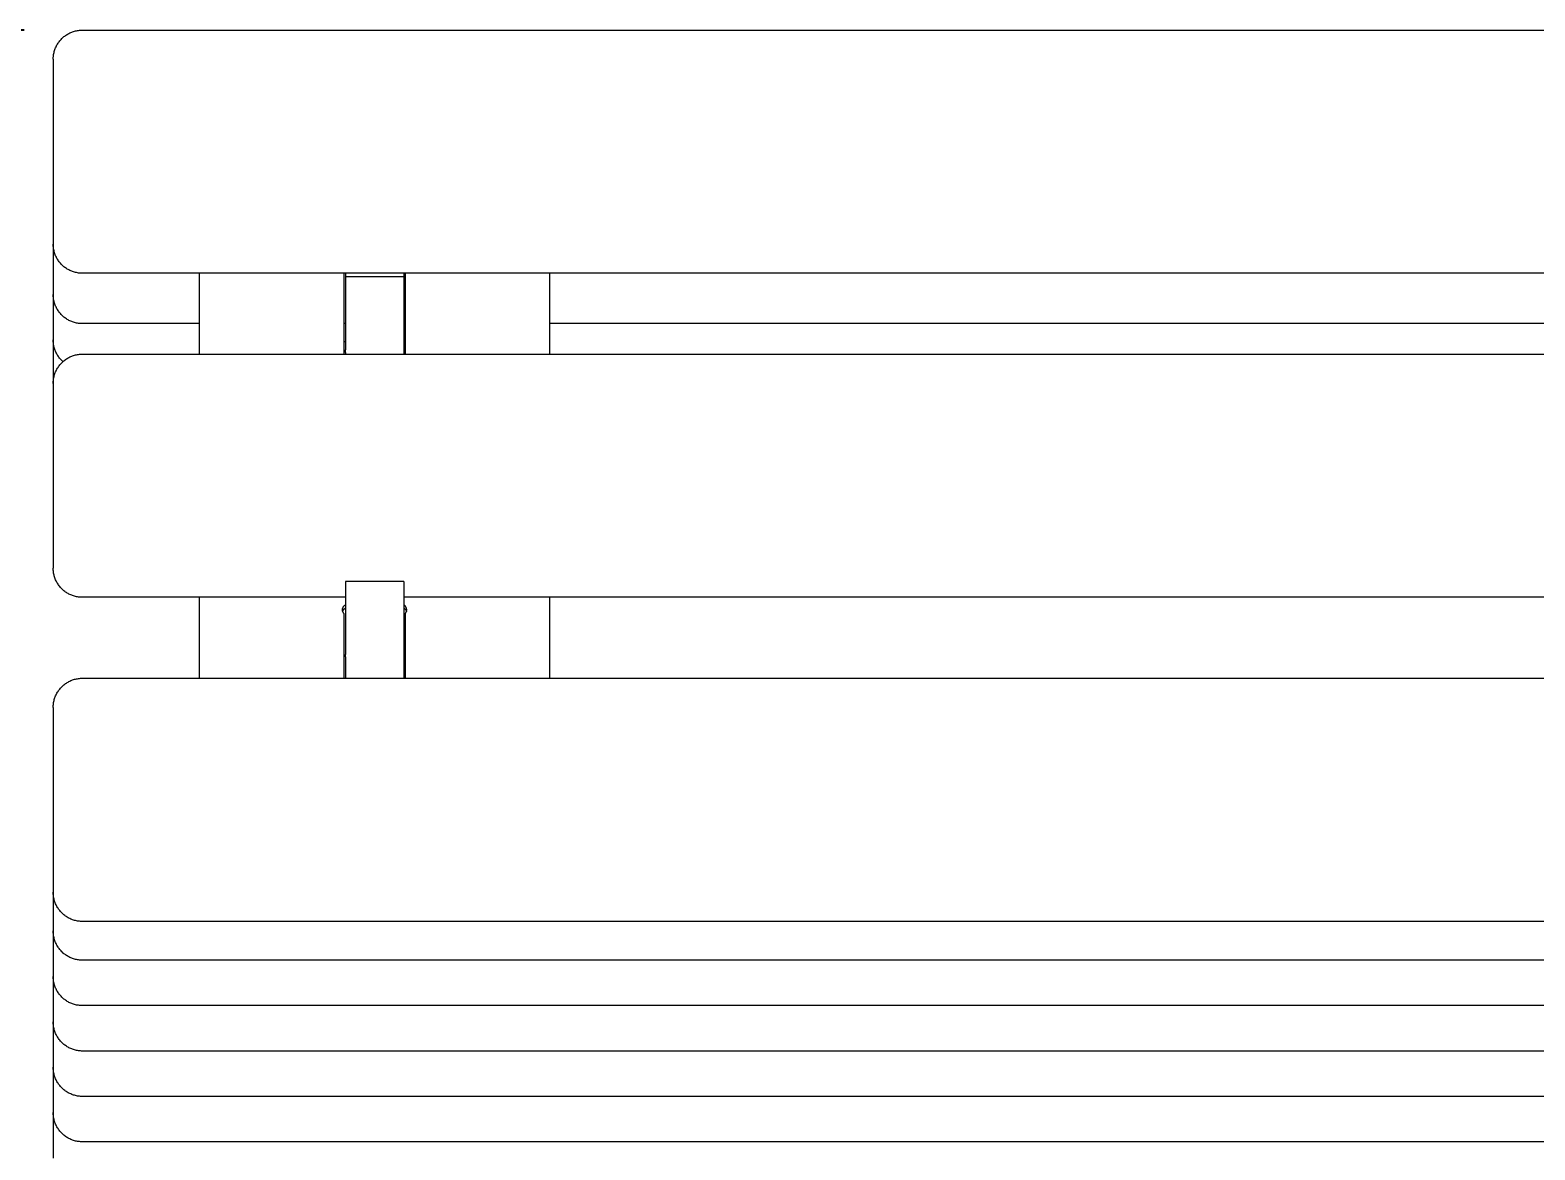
# Model space of a CAD drawing. Header units: millimetres. Extents: x -80 to 4518, y -398 to 2524.
# Drawn here: x 58.3 to 315.8, y 185 to 376.7 of the extents above; entities that cross this region are included whole.
import ezdxf

# ---------------------------------------------------------------- set-up
doc = ezdxf.new("R2010")
doc.units = ezdxf.units.MM
doc.layers.add('ZANO_R', color=7, linetype='Continuous', lineweight=0)
doc.layers.add('ZANO_W', color=1, linetype='Continuous', lineweight=0)
doc.styles.add('Arial', font='arial.ttf')
doc.styles.get("Standard").update_dxf_attribs({"font": 'ARIALUNI.TTF'})
doc.dimstyles.new('pl i ang', dxfattribs={"dimtxt": 50, "dimasz": 50, "dimexe": 1.25, "dimexo": 0.625, "dimgap": 10, "dimtad": 1, "dimtoh": 1, "dimtxsty": 'Standard', "dimcen": 2.5, "dimclrd": 1, "dimclre": 1, "dimclrt": 1, "dimadec": 0, "dimazin": 0, "dimtfac": 1, "dimtmove": 0, "dimatfit": 3, "dimfxl": 1, "dimarcsym": 1})

# ---------------------------------------------------------------- blocks, each defined once
blk = doc.blocks.new('*D398')
at = {"layer": 'ZANO_W', "color": 1, "lineweight": -2}
for p, q in [((57.24, 376.68), (-32.87, 376.68)), ((-22.87, 336.68), (-22.87, -286.8)), ((57.24, -326.8), (-32.87, -326.8))]:
    blk.add_line(p, q, dxfattribs=at)
at = {"layer": 'ZANO_W', "color": 1}
for points in [[(-16.2, 336.68), (-29.53, 336.68), (-22.87, 376.68)], [(-29.53, -286.8), (-16.2, -286.8), (-22.87, -326.8)]]:
    blk.add_solid(points, dxfattribs=at)
at = {"layer": 'ZANO_W', "color": 1, "insert": (-53.3, 24.94), "char_height": 40, "attachment_point": 5, "rotation": 90, "style": 'Arial'}
blk.add_mtext('703', dxfattribs=at)

msp = doc.modelspace()

# ---------------------------------------------------------------- linework, layer by layer
at = {"layer": 'ZANO_R'}
for p, q in [((64.64, 375.95), (64.79, 376.04)), ((64.79, 376.04), (64.94, 376.12)), ((64.94, 376.12), (65.09, 376.2)), ((65.09, 376.2), (65.24, 376.27)), ((65.24, 376.27), (65.4, 376.33)), ((65.4, 376.33), (65.56, 376.39)), ((65.56, 376.39), (65.72, 376.45)), ((65.72, 376.45), (65.89, 376.49)), ((65.89, 376.49), (66.05, 376.54)), ((66.05, 376.54), (66.22, 376.58)), ((66.22, 376.58), (66.39, 376.61)), ((66.39, 376.61), (66.56, 376.63)), ((66.56, 376.63), (66.73, 376.65)), ((66.73, 376.65), (66.9, 376.67)), ((66.9, 376.67), (67.07, 376.68)), ((67.07, 376.68), (67.24, 376.68)), ((67.24, 376.68), (361.15, 376.68)), ((62.53, 373.35), (62.59, 373.51)), ((62.59, 373.51), (62.65, 373.67)), ((62.65, 373.67), (62.72, 373.83)), ((62.72, 373.83), (62.8, 373.98)), ((62.8, 373.98), (62.88, 374.13)), ((62.88, 374.13), (62.96, 374.28)), ((62.96, 374.28), (63.06, 374.42)), ((63.06, 374.42), (63.15, 374.56)), ((63.15, 374.56), (63.25, 374.7)), ((63.25, 374.7), (63.36, 374.84)), ((63.36, 374.84), (63.47, 374.97)), ((63.47, 374.97), (63.58, 375.09)), ((63.58, 375.09), (63.7, 375.22)), ((63.7, 375.22), (63.82, 375.33)), ((63.82, 375.33), (63.95, 375.45)), ((63.95, 375.45), (64.08, 375.56)), ((64.08, 375.56), (64.22, 375.66)), ((64.22, 375.66), (64.35, 375.77)), ((64.35, 375.77), (64.49, 375.86)), ((64.49, 375.86), (64.64, 375.95)), ((62.24, 371.85), (62.25, 372.02)), ((62.24, 371.68), (62.24, 371.85)), ((62.24, 371.68), (62.24, 343.95)), ((62.25, 372.02), (62.26, 372.19)), ((62.26, 372.19), (62.28, 372.36)), ((62.28, 372.36), (62.31, 372.53)), ((62.31, 372.53), (62.34, 372.7)), ((62.34, 372.7), (62.38, 372.86)), ((62.38, 372.86), (62.42, 373.03)), ((62.42, 373.03), (62.47, 373.19)), ((62.47, 373.19), (62.53, 373.35)), ((62.24, 343.95), (62.24, 340.07)), ((62.24, 340.07), (62.24, 335.33)), ((62.24, 339.9), (62.24, 340.07)), ((62.25, 339.73), (62.24, 339.9)), ((62.26, 339.56), (62.25, 339.73)), ((62.28, 339.39), (62.26, 339.56)), ((62.31, 339.22), (62.28, 339.39)), ((62.34, 339.05), (62.31, 339.22)), ((62.38, 338.88), (62.34, 339.05)), ((62.42, 338.72), (62.38, 338.88)), ((62.47, 338.55), (62.42, 338.72)), ((62.53, 338.39), (62.47, 338.55)), ((62.59, 338.23), (62.53, 338.39)), ((62.65, 338.07), (62.59, 338.23)), ((62.72, 337.92), (62.65, 338.07)), ((62.8, 337.77), (62.72, 337.92)), ((62.88, 337.62), (62.8, 337.77)), ((62.96, 337.47), (62.88, 337.62)), ((63.06, 337.32), (62.96, 337.47)), ((62.24, 335.33), (62.24, 331.45)), ((63.15, 337.18), (63.06, 337.32)), ((63.25, 337.05), (63.15, 337.18)), ((63.36, 336.91), (63.25, 337.05)), ((63.47, 336.78), (63.36, 336.91)), ((63.58, 336.65), (63.47, 336.78)), ((63.7, 336.53), (63.58, 336.65)), ((63.82, 336.41), (63.7, 336.53)), ((63.95, 336.3), (63.82, 336.41)), ((64.08, 336.19), (63.95, 336.3)), ((64.22, 336.08), (64.08, 336.19)), ((64.35, 335.98), (64.22, 336.08)), ((64.49, 335.89), (64.35, 335.98)), ((64.64, 335.79), (64.49, 335.89)), ((64.79, 335.71), (64.64, 335.79)), ((64.94, 335.63), (64.79, 335.71)), ((65.09, 335.55), (64.94, 335.63)), ((65.24, 335.48), (65.09, 335.55)), ((65.4, 335.41), (65.24, 335.48)), ((65.56, 335.36), (65.4, 335.41)), ((65.72, 335.3), (65.56, 335.36)), ((65.89, 335.25), (65.72, 335.3)), ((66.05, 335.21), (65.89, 335.25)), ((66.22, 335.17), (66.05, 335.21)), ((66.39, 335.14), (66.22, 335.17)), ((66.56, 335.11), (66.39, 335.14)), ((66.73, 335.09), (66.56, 335.11)), ((66.9, 335.08), (66.73, 335.09)), ((67.07, 335.07), (66.9, 335.08)), ((67.24, 335.07), (67.07, 335.07)), ((361.15, 335.07), (67.24, 335.07)), ((87.24, 335.07), (87.24, 321.22)), ((112.04, 321.22), (112.04, 335.07)), ((112.24, 335.07), (112.24, 334.43)), ((122.24, 335.07), (122.24, 334.43)), ((122.44, 335.07), (122.44, 321.22)), ((147.24, 321.22), (147.24, 335.07)), ((112.24, 334.43), (112.24, 331.85)), ((122.24, 334.43), (112.24, 334.43)), ((122.24, 334.43), (122.24, 331.85)), ((62.24, 331.45), (62.24, 327.56)), ((62.24, 331.27), (62.24, 331.45)), ((62.25, 331.1), (62.24, 331.27)), ((62.26, 330.93), (62.25, 331.1)), ((62.28, 330.76), (62.26, 330.93)), ((62.31, 330.6), (62.28, 330.76)), ((62.34, 330.43), (62.31, 330.6)), ((62.38, 330.26), (62.34, 330.43)), ((62.42, 330.1), (62.38, 330.26)), ((62.47, 329.93), (62.42, 330.1)), ((62.53, 329.77), (62.47, 329.93)), ((62.59, 329.61), (62.53, 329.77)), ((112.24, 331.85), (112.24, 321.94)), ((122.24, 331.85), (122.24, 321.94)), ((62.24, 327.56), (62.24, 323.68)), ((62.65, 329.45), (62.59, 329.61)), ((62.72, 329.3), (62.65, 329.45)), ((62.8, 329.15), (62.72, 329.3)), ((62.88, 329), (62.8, 329.15)), ((62.96, 328.85), (62.88, 329)), ((63.06, 328.7), (62.96, 328.85)), ((63.15, 328.56), (63.06, 328.7)), ((63.25, 328.42), (63.15, 328.56)), ((63.36, 328.29), (63.25, 328.42)), ((63.47, 328.16), (63.36, 328.29)), ((63.58, 328.03), (63.47, 328.16)), ((63.7, 327.91), (63.58, 328.03)), ((63.82, 327.79), (63.7, 327.91)), ((63.95, 327.68), (63.82, 327.79)), ((64.08, 327.57), (63.95, 327.68)), ((64.22, 327.46), (64.08, 327.57)), ((64.35, 327.36), (64.22, 327.46)), ((64.49, 327.26), (64.35, 327.36)), ((64.64, 327.17), (64.49, 327.26)), ((64.79, 327.09), (64.64, 327.17)), ((64.94, 327.01), (64.79, 327.09)), ((65.09, 326.93), (64.94, 327.01)), ((65.24, 326.86), (65.09, 326.93)), ((65.4, 326.79), (65.24, 326.86)), ((65.56, 326.73), (65.4, 326.79)), ((65.72, 326.68), (65.56, 326.73)), ((65.89, 326.63), (65.72, 326.68)), ((66.05, 326.59), (65.89, 326.63)), ((66.22, 326.55), (66.05, 326.59)), ((66.39, 326.52), (66.22, 326.55)), ((66.56, 326.49), (66.39, 326.52)), ((66.73, 326.47), (66.56, 326.49)), ((66.9, 326.46), (66.73, 326.47)), ((67.07, 326.45), (66.9, 326.46)), ((67.24, 326.45), (67.07, 326.45)), ((87.24, 326.45), (67.24, 326.45)), ((112.24, 326.45), (112.04, 326.45)), ((122.44, 326.45), (122.24, 326.45)), ((361.15, 326.45), (147.24, 326.45)), ((62.24, 323.68), (62.24, 319.79)), ((62.24, 323.51), (62.24, 323.68)), ((62.25, 323.34), (62.24, 323.51)), ((62.26, 323.17), (62.25, 323.34)), ((62.28, 323.01), (62.26, 323.17)), ((62.31, 322.84), (62.28, 323.01)), ((62.34, 322.67), (62.31, 322.84)), ((62.37, 322.51), (62.34, 322.67)), ((62.42, 322.35), (62.37, 322.51)), ((62.46, 322.19), (62.42, 322.35)), ((62.52, 322.03), (62.46, 322.19)), ((62.58, 321.87), (62.52, 322.03)), ((112.04, 323.41), (112.14, 323.4)), ((112.14, 323.4), (112.24, 323.39)), ((112.24, 321.53), (112.24, 321.94)), ((122.34, 323.4), (122.24, 323.39)), ((122.24, 321.94), (122.24, 321.53)), ((122.44, 323.41), (122.34, 323.4)), ((62.24, 319.79), (62.24, 316.22)), ((62.64, 321.71), (62.58, 321.87)), ((62.71, 321.56), (62.64, 321.71)), ((62.78, 321.41), (62.71, 321.56)), ((62.86, 321.26), (62.78, 321.41)), ((62.94, 321.11), (62.86, 321.26)), ((63.03, 320.97), (62.94, 321.11)), ((63.13, 320.83), (63.03, 320.97)), ((63.22, 320.69), (63.13, 320.83)), ((63.33, 320.56), (63.22, 320.69)), ((63.25, 319.24), (63.36, 319.38)), ((63.43, 320.43), (63.33, 320.56)), ((63.36, 319.38), (63.47, 319.51)), ((63.55, 320.3), (63.43, 320.43)), ((63.47, 319.51), (63.58, 319.63)), ((63.66, 320.18), (63.55, 320.3)), ((63.58, 319.63), (63.7, 319.76)), ((63.78, 320.06), (63.66, 320.18)), ((63.7, 319.76), (63.82, 319.88)), ((63.9, 319.95), (63.78, 320.06)), ((63.82, 319.88), (63.95, 319.99)), ((63.95, 319.99), (64.08, 320.1)), ((64.08, 320.1), (64.22, 320.21)), ((64.22, 320.21), (64.35, 320.31)), ((64.35, 320.31), (64.49, 320.4)), ((64.49, 320.4), (64.64, 320.49)), ((64.64, 320.49), (64.79, 320.58)), ((64.79, 320.58), (64.94, 320.66)), ((64.94, 320.66), (65.09, 320.74)), ((65.09, 320.74), (65.24, 320.81)), ((65.24, 320.81), (65.4, 320.87)), ((65.4, 320.87), (65.56, 320.93)), ((65.56, 320.93), (65.72, 320.99)), ((65.72, 320.99), (65.89, 321.04)), ((65.89, 321.04), (66.05, 321.08)), ((66.05, 321.08), (66.22, 321.12)), ((66.22, 321.12), (66.39, 321.15)), ((66.39, 321.15), (66.56, 321.18)), ((66.56, 321.18), (66.73, 321.2)), ((66.73, 321.2), (66.9, 321.21)), ((66.9, 321.21), (67.07, 321.22)), ((67.07, 321.22), (67.24, 321.22)), ((67.24, 321.22), (361.15, 321.22)), ((112.24, 321.53), (112.24, 321.22)), ((122.24, 321.53), (122.24, 321.22)), ((62.26, 316.73), (62.28, 316.9)), ((62.28, 316.9), (62.31, 317.07)), ((62.31, 317.07), (62.34, 317.24)), ((62.34, 317.24), (62.38, 317.41)), ((62.38, 317.41), (62.42, 317.57)), ((62.42, 317.57), (62.47, 317.73)), ((62.47, 317.73), (62.53, 317.9)), ((62.53, 317.9), (62.59, 318.06)), ((62.59, 318.06), (62.65, 318.21)), ((62.65, 318.21), (62.72, 318.37)), ((62.72, 318.37), (62.8, 318.52)), ((62.8, 318.52), (62.88, 318.67)), ((62.88, 318.67), (62.96, 318.82)), ((62.96, 318.82), (63.06, 318.96)), ((63.06, 318.96), (63.15, 319.11)), ((63.15, 319.11), (63.25, 319.24)), ((62.24, 316.39), (62.25, 316.56)), ((62.24, 316.22), (62.24, 316.39)), ((62.24, 316.22), (62.24, 288.49)), ((62.25, 316.56), (62.26, 316.73)), ((62.24, 288.49), (62.24, 284.61)), ((62.24, 284.44), (62.24, 284.61)), ((62.25, 284.27), (62.24, 284.44)), ((62.26, 284.1), (62.25, 284.27)), ((62.28, 283.93), (62.26, 284.1)), ((62.31, 283.76), (62.28, 283.93)), ((62.34, 283.59), (62.31, 283.76)), ((62.38, 283.42), (62.34, 283.59)), ((62.42, 283.26), (62.38, 283.42)), ((62.47, 283.1), (62.42, 283.26)), ((62.53, 282.93), (62.47, 283.1)), ((62.59, 282.77), (62.53, 282.93)), ((62.65, 282.62), (62.59, 282.77)), ((62.72, 282.46), (62.65, 282.62)), ((62.8, 282.31), (62.72, 282.46)), ((62.88, 282.16), (62.8, 282.31)), ((62.96, 282.01), (62.88, 282.16)), ((63.06, 281.87), (62.96, 282.01)), ((63.15, 281.72), (63.06, 281.87)), ((63.25, 281.59), (63.15, 281.72)), ((63.36, 281.45), (63.25, 281.59)), ((63.47, 281.32), (63.36, 281.45)), ((63.58, 281.2), (63.47, 281.32)), ((63.7, 281.07), (63.58, 281.2)), ((63.82, 280.95), (63.7, 281.07)), ((63.95, 280.84), (63.82, 280.95)), ((64.08, 280.73), (63.95, 280.84)), ((64.22, 280.62), (64.08, 280.73)), ((112.24, 282.3), (112.24, 279.72)), ((122.24, 282.3), (112.24, 282.3)), ((122.24, 282.3), (122.24, 279.72)), ((64.35, 280.52), (64.22, 280.62)), ((64.49, 280.43), (64.35, 280.52)), ((64.64, 280.34), (64.49, 280.43)), ((64.79, 280.25), (64.64, 280.34)), ((64.94, 280.17), (64.79, 280.25)), ((65.09, 280.09), (64.94, 280.17)), ((65.24, 280.02), (65.09, 280.09)), ((65.4, 279.96), (65.24, 280.02)), ((65.56, 279.9), (65.4, 279.96)), ((65.72, 279.84), (65.56, 279.9)), ((65.89, 279.79), (65.72, 279.84)), ((66.05, 279.75), (65.89, 279.79)), ((66.22, 279.71), (66.05, 279.75)), ((66.39, 279.68), (66.22, 279.71)), ((66.56, 279.65), (66.39, 279.68)), ((66.73, 279.63), (66.56, 279.65)), ((66.9, 279.62), (66.73, 279.63)), ((67.07, 279.61), (66.9, 279.62)), ((67.24, 279.61), (67.07, 279.61)), ((112.24, 279.61), (67.24, 279.61)), ((87.24, 279.61), (87.24, 265.76)), ((111.98, 278.11), (112, 278.13)), ((112, 278.13), (112.02, 278.16)), ((112.02, 278.16), (112.05, 278.18)), ((112.05, 278.18), (112.07, 278.2)), ((112.07, 278.2), (112.1, 278.23)), ((112.1, 278.23), (112.12, 278.25)), ((112.12, 278.25), (112.15, 278.27)), ((112.15, 278.27), (112.18, 278.29)), ((112.18, 278.29), (112.21, 278.31)), ((112.21, 278.31), (112.24, 278.32)), ((112.24, 279.72), (112.24, 269.81)), ((122.24, 279.72), (122.24, 269.81)), ((361.15, 279.61), (122.24, 279.61)), ((122.27, 278.31), (122.24, 278.32)), ((122.29, 278.29), (122.27, 278.31)), ((122.32, 278.27), (122.29, 278.29)), ((122.35, 278.25), (122.32, 278.27)), ((122.38, 278.23), (122.35, 278.25)), ((122.4, 278.2), (122.38, 278.23)), ((122.43, 278.18), (122.4, 278.2)), ((122.45, 278.16), (122.43, 278.18)), ((122.47, 278.13), (122.45, 278.16)), ((122.5, 278.11), (122.47, 278.13)), ((147.24, 265.76), (147.24, 279.61)), ((111.74, 277.51), (111.75, 277.55)), ((111.74, 277.48), (111.74, 277.51)), ((111.74, 277.44), (111.74, 277.48)), ((111.75, 277.41), (111.74, 277.44)), ((111.75, 277.61), (111.76, 277.65)), ((111.75, 277.58), (111.75, 277.61)), ((111.75, 277.55), (111.75, 277.58)), ((111.75, 277.37), (111.75, 277.41)), ((111.75, 277.34), (111.75, 277.37)), ((111.76, 277.31), (111.75, 277.34)), ((111.76, 277.65), (111.77, 277.68)), ((111.76, 277.27), (111.76, 277.31)), ((111.77, 277.24), (111.76, 277.27)), ((111.77, 277.71), (111.78, 277.75)), ((111.77, 277.68), (111.77, 277.71)), ((111.78, 277.21), (111.77, 277.24)), ((111.78, 277.75), (111.79, 277.78)), ((111.78, 277.19), (111.79, 277.23)), ((111.79, 277.17), (111.78, 277.21)), ((111.79, 277.78), (111.8, 277.81)), ((111.79, 277.23), (111.81, 277.26)), ((111.8, 277.14), (111.79, 277.17)), ((111.8, 277.81), (111.82, 277.84)), ((111.81, 277.11), (111.8, 277.14)), ((111.81, 277.26), (111.82, 277.29)), ((111.83, 277.08), (111.81, 277.11)), ((111.82, 277.84), (111.83, 277.87)), ((111.82, 277.29), (111.83, 277.32)), ((111.83, 277.87), (111.85, 277.91)), ((111.83, 277.32), (111.85, 277.35)), ((111.84, 277.05), (111.83, 277.08)), ((111.85, 277.02), (111.84, 277.05)), ((111.85, 277.91), (111.86, 277.94)), ((111.85, 277.35), (111.86, 277.38)), ((111.87, 276.99), (111.85, 277.02)), ((111.86, 277.94), (111.88, 277.97)), ((111.86, 277.38), (111.88, 277.41)), ((111.89, 276.96), (111.87, 276.99)), ((111.88, 277.97), (111.9, 278)), ((111.88, 277.41), (111.9, 277.44)), ((111.91, 276.93), (111.89, 276.96)), ((111.9, 278), (111.91, 278.02)), ((111.9, 277.44), (111.91, 277.47)), ((111.91, 278.02), (111.93, 278.05)), ((111.91, 277.47), (111.93, 277.5)), ((111.93, 276.9), (111.91, 276.93)), ((111.93, 278.05), (111.95, 278.08)), ((111.93, 277.5), (111.95, 277.52)), ((111.95, 276.87), (111.93, 276.9)), ((111.95, 278.08), (111.98, 278.11)), ((111.95, 277.52), (111.98, 277.55)), ((111.97, 276.85), (111.95, 276.87)), ((111.99, 276.82), (111.97, 276.85)), ((111.98, 277.55), (112, 277.58)), ((112.01, 276.79), (111.99, 276.82)), ((112, 277.58), (112.02, 277.6)), ((112.04, 276.77), (112.01, 276.79)), ((112.02, 277.6), (112.05, 277.63)), ((112.04, 265.76), (112.04, 276.77)), ((112.05, 277.63), (112.07, 277.65)), ((112.07, 277.65), (112.1, 277.67)), ((112.1, 277.67), (112.12, 277.69)), ((112.12, 277.69), (112.15, 277.71)), ((112.15, 277.71), (112.18, 277.73)), ((112.18, 277.73), (112.21, 277.75)), ((112.21, 277.75), (112.24, 277.77)), ((122.24, 277.77), (122.27, 277.75)), ((122.27, 277.75), (122.29, 277.73)), ((122.29, 277.73), (122.32, 277.71)), ((122.32, 277.71), (122.35, 277.69)), ((122.35, 277.69), (122.38, 277.67)), ((122.38, 277.67), (122.4, 277.65)), ((122.4, 277.65), (122.43, 277.63)), ((122.43, 277.63), (122.45, 277.6)), ((122.44, 276.77), (122.46, 276.79)), ((122.44, 276.77), (122.44, 265.76)), ((122.45, 277.6), (122.47, 277.58)), ((122.46, 276.79), (122.48, 276.82)), ((122.47, 277.58), (122.5, 277.55)), ((122.48, 276.82), (122.51, 276.85)), ((122.52, 278.08), (122.5, 278.11)), ((122.5, 277.55), (122.52, 277.52)), ((122.51, 276.85), (122.53, 276.87)), ((122.54, 278.05), (122.52, 278.08)), ((122.52, 277.52), (122.54, 277.5)), ((122.53, 276.87), (122.55, 276.9)), ((122.56, 278.02), (122.54, 278.05)), ((122.54, 277.5), (122.56, 277.47)), ((122.55, 276.9), (122.57, 276.93)), ((122.58, 278), (122.56, 278.02)), ((122.56, 277.47), (122.58, 277.44)), ((122.57, 276.93), (122.58, 276.96)), ((122.6, 277.97), (122.58, 278)), ((122.58, 277.44), (122.59, 277.41)), ((122.58, 276.96), (122.6, 276.99)), ((122.59, 277.41), (122.61, 277.38)), ((122.61, 277.94), (122.6, 277.97)), ((122.6, 276.99), (122.62, 277.02)), ((122.63, 277.91), (122.61, 277.94)), ((122.61, 277.38), (122.63, 277.35)), ((122.62, 277.02), (122.63, 277.05)), ((122.64, 277.87), (122.63, 277.91)), ((122.63, 277.35), (122.64, 277.32)), ((122.63, 277.05), (122.65, 277.08)), ((122.66, 277.84), (122.64, 277.87)), ((122.64, 277.32), (122.66, 277.29)), ((122.65, 277.08), (122.66, 277.11)), ((122.67, 277.81), (122.66, 277.84)), ((122.66, 277.29), (122.67, 277.26)), ((122.66, 277.11), (122.67, 277.14)), ((122.68, 277.78), (122.67, 277.81)), ((122.67, 277.26), (122.68, 277.23)), ((122.67, 277.14), (122.68, 277.17)), ((122.69, 277.75), (122.68, 277.78)), ((122.68, 277.23), (122.69, 277.19)), ((122.68, 277.17), (122.69, 277.21)), ((122.7, 277.71), (122.69, 277.75)), ((122.69, 277.21), (122.7, 277.24)), ((122.71, 277.68), (122.7, 277.71)), ((122.7, 277.24), (122.71, 277.27)), ((122.71, 277.65), (122.71, 277.68)), ((122.72, 277.61), (122.71, 277.65)), ((122.71, 277.27), (122.72, 277.31)), ((122.72, 277.58), (122.72, 277.61)), ((122.73, 277.55), (122.72, 277.58)), ((122.72, 277.37), (122.73, 277.41)), ((122.72, 277.34), (122.72, 277.37)), ((122.72, 277.31), (122.72, 277.34)), ((122.73, 277.51), (122.73, 277.55)), ((122.73, 277.48), (122.73, 277.51)), ((122.73, 277.44), (122.73, 277.48)), ((122.73, 277.41), (122.73, 277.44)), ((112.24, 269.4), (112.24, 269.81)), ((112.24, 269.4), (112.24, 266.43)), ((122.24, 269.81), (122.24, 269.4)), ((122.24, 269.4), (122.24, 266.43)), ((64.94, 265.2), (65.09, 265.28)), ((65.09, 265.28), (65.24, 265.35)), ((65.24, 265.35), (65.4, 265.41)), ((65.4, 265.41), (65.56, 265.47)), ((65.56, 265.47), (65.72, 265.53)), ((65.72, 265.53), (65.89, 265.58)), ((65.89, 265.58), (66.05, 265.62)), ((66.05, 265.62), (66.22, 265.66)), ((66.22, 265.66), (66.39, 265.69)), ((66.39, 265.69), (66.56, 265.72)), ((66.56, 265.72), (66.73, 265.74)), ((66.73, 265.74), (66.9, 265.75)), ((66.9, 265.75), (67.07, 265.76)), ((67.07, 265.76), (67.24, 265.76)), ((67.24, 265.76), (361.15, 265.76)), ((112.24, 266.43), (112.24, 265.76)), ((122.24, 266.43), (122.24, 265.76)), ((62.59, 262.6), (62.65, 262.76)), ((62.65, 262.76), (62.72, 262.91)), ((62.72, 262.91), (62.8, 263.06)), ((62.8, 263.06), (62.88, 263.21)), ((62.88, 263.21), (62.96, 263.36)), ((62.96, 263.36), (63.06, 263.51)), ((63.06, 263.51), (63.15, 263.65)), ((63.15, 263.65), (63.25, 263.78)), ((63.25, 263.78), (63.36, 263.92)), ((63.36, 263.92), (63.47, 264.05)), ((63.47, 264.05), (63.58, 264.18)), ((63.58, 264.18), (63.7, 264.3)), ((63.7, 264.3), (63.82, 264.42)), ((63.82, 264.42), (63.95, 264.53)), ((63.95, 264.53), (64.08, 264.64)), ((64.08, 264.64), (64.22, 264.75)), ((64.22, 264.75), (64.35, 264.85)), ((64.35, 264.85), (64.49, 264.94)), ((64.49, 264.94), (64.64, 265.04)), ((64.64, 265.04), (64.79, 265.12)), ((64.79, 265.12), (64.94, 265.2)), ((62.24, 260.93), (62.25, 261.1)), ((62.24, 260.76), (62.24, 260.93)), ((62.24, 260.76), (62.24, 233.03)), ((62.25, 261.1), (62.26, 261.27)), ((62.26, 261.27), (62.28, 261.44)), ((62.28, 261.44), (62.31, 261.61)), ((62.31, 261.61), (62.34, 261.78)), ((62.34, 261.78), (62.38, 261.95)), ((62.38, 261.95), (62.42, 262.11)), ((62.42, 262.11), (62.47, 262.28)), ((62.47, 262.28), (62.53, 262.44)), ((62.53, 262.44), (62.59, 262.6)), ((62.24, 233.03), (62.24, 229.15)), ((62.24, 229.15), (62.24, 226.39)), ((62.24, 228.98), (62.24, 229.15)), ((62.25, 228.81), (62.24, 228.98)), ((62.26, 228.64), (62.25, 228.81)), ((62.28, 228.47), (62.26, 228.64)), ((62.31, 228.3), (62.28, 228.47)), ((62.34, 228.13), (62.31, 228.3)), ((62.38, 227.97), (62.34, 228.13)), ((62.42, 227.8), (62.38, 227.97)), ((62.47, 227.64), (62.42, 227.8)), ((62.53, 227.48), (62.47, 227.64)), ((62.59, 227.32), (62.53, 227.48)), ((62.65, 227.16), (62.59, 227.32)), ((62.72, 227), (62.65, 227.16)), ((62.8, 226.85), (62.72, 227)), ((62.88, 226.7), (62.8, 226.85)), ((62.96, 226.55), (62.88, 226.7)), ((62.24, 226.39), (62.24, 222.51)), ((63.06, 226.41), (62.96, 226.55)), ((63.15, 226.27), (63.06, 226.41)), ((63.25, 226.13), (63.15, 226.27)), ((63.36, 225.99), (63.25, 226.13)), ((63.47, 225.86), (63.36, 225.99)), ((63.58, 225.74), (63.47, 225.86)), ((63.7, 225.61), (63.58, 225.74)), ((63.82, 225.5), (63.7, 225.61)), ((63.95, 225.38), (63.82, 225.5)), ((64.08, 225.27), (63.95, 225.38)), ((64.22, 225.17), (64.08, 225.27)), ((64.35, 225.06), (64.22, 225.17)), ((64.49, 224.97), (64.35, 225.06)), ((64.64, 224.88), (64.49, 224.97)), ((64.79, 224.79), (64.64, 224.88)), ((64.94, 224.71), (64.79, 224.79)), ((65.09, 224.63), (64.94, 224.71)), ((65.24, 224.56), (65.09, 224.63)), ((65.4, 224.5), (65.24, 224.56)), ((65.56, 224.44), (65.4, 224.5)), ((65.72, 224.38), (65.56, 224.44)), ((65.89, 224.33), (65.72, 224.38)), ((66.05, 224.29), (65.89, 224.33)), ((66.22, 224.25), (66.05, 224.29)), ((66.39, 224.22), (66.22, 224.25)), ((66.56, 224.2), (66.39, 224.22)), ((66.73, 224.18), (66.56, 224.2)), ((66.9, 224.16), (66.73, 224.18)), ((67.07, 224.15), (66.9, 224.16)), ((67.24, 224.15), (67.07, 224.15)), ((361.15, 224.15), (67.24, 224.15)), ((62.24, 222.51), (62.24, 218.62)), ((62.24, 222.34), (62.24, 222.51)), ((62.25, 222.17), (62.24, 222.34)), ((62.26, 222), (62.25, 222.17)), ((62.28, 221.83), (62.26, 222)), ((62.31, 221.66), (62.28, 221.83)), ((62.34, 221.49), (62.31, 221.66)), ((62.38, 221.33), (62.34, 221.49)), ((62.42, 221.16), (62.38, 221.33)), ((62.47, 221), (62.42, 221.16)), ((62.53, 220.83), (62.47, 221)), ((62.59, 220.68), (62.53, 220.83)), ((62.65, 220.52), (62.59, 220.68)), ((62.72, 220.36), (62.65, 220.52)), ((62.8, 220.21), (62.72, 220.36)), ((62.88, 220.06), (62.8, 220.21)), ((62.96, 219.91), (62.88, 220.06)), ((63.06, 219.77), (62.96, 219.91)), ((63.15, 219.63), (63.06, 219.77)), ((63.25, 219.49), (63.15, 219.63)), ((63.36, 219.35), (63.25, 219.49)), ((63.47, 219.22), (63.36, 219.35)), ((63.58, 219.1), (63.47, 219.22)), ((63.7, 218.97), (63.58, 219.1)), ((63.82, 218.86), (63.7, 218.97)), ((62.24, 218.62), (62.24, 214.74)), ((63.95, 218.74), (63.82, 218.86)), ((64.08, 218.63), (63.95, 218.74)), ((64.22, 218.53), (64.08, 218.63)), ((64.35, 218.42), (64.22, 218.53)), ((64.49, 218.33), (64.35, 218.42)), ((64.64, 218.24), (64.49, 218.33)), ((64.79, 218.15), (64.64, 218.24)), ((64.94, 218.07), (64.79, 218.15)), ((65.09, 217.99), (64.94, 218.07)), ((65.24, 217.92), (65.09, 217.99)), ((65.4, 217.86), (65.24, 217.92)), ((65.56, 217.8), (65.4, 217.86)), ((65.72, 217.74), (65.56, 217.8)), ((65.89, 217.69), (65.72, 217.74)), ((66.05, 217.65), (65.89, 217.69)), ((66.22, 217.61), (66.05, 217.65)), ((66.39, 217.58), (66.22, 217.61)), ((66.56, 217.56), (66.39, 217.58)), ((66.73, 217.54), (66.56, 217.56)), ((66.9, 217.52), (66.73, 217.54)), ((67.07, 217.51), (66.9, 217.52)), ((67.24, 217.51), (67.07, 217.51)), ((361.15, 217.51), (67.24, 217.51)), ((62.24, 214.74), (62.24, 210.86)), ((62.24, 214.57), (62.24, 214.74)), ((62.25, 214.4), (62.24, 214.57)), ((62.26, 214.23), (62.25, 214.4)), ((62.28, 214.06), (62.26, 214.23)), ((62.31, 213.89), (62.28, 214.06)), ((62.34, 213.72), (62.31, 213.89)), ((62.38, 213.56), (62.34, 213.72)), ((62.42, 213.39), (62.38, 213.56)), ((62.47, 213.23), (62.42, 213.39)), ((62.53, 213.07), (62.47, 213.23)), ((62.59, 212.91), (62.53, 213.07)), ((62.65, 212.75), (62.59, 212.91)), ((62.72, 212.59), (62.65, 212.75)), ((62.8, 212.44), (62.72, 212.59)), ((62.88, 212.29), (62.8, 212.44)), ((62.96, 212.14), (62.88, 212.29)), ((63.06, 212), (62.96, 212.14)), ((63.15, 211.86), (63.06, 212)), ((63.25, 211.72), (63.15, 211.86)), ((63.36, 211.58), (63.25, 211.72)), ((63.47, 211.45), (63.36, 211.58)), ((63.58, 211.33), (63.47, 211.45)), ((63.7, 211.2), (63.58, 211.33)), ((63.82, 211.09), (63.7, 211.2)), ((62.24, 210.86), (62.24, 206.97)), ((63.95, 210.97), (63.82, 211.09)), ((64.08, 210.86), (63.95, 210.97)), ((64.22, 210.76), (64.08, 210.86)), ((64.35, 210.66), (64.22, 210.76)), ((64.49, 210.56), (64.35, 210.66)), ((64.64, 210.47), (64.49, 210.56)), ((64.79, 210.38), (64.64, 210.47)), ((64.94, 210.3), (64.79, 210.38)), ((65.09, 210.22), (64.94, 210.3)), ((65.24, 210.15), (65.09, 210.22)), ((65.4, 210.09), (65.24, 210.15)), ((65.56, 210.03), (65.4, 210.09)), ((65.72, 209.97), (65.56, 210.03)), ((65.89, 209.93), (65.72, 209.97)), ((66.05, 209.88), (65.89, 209.93)), ((66.22, 209.84), (66.05, 209.88)), ((66.39, 209.81), (66.22, 209.84)), ((66.56, 209.79), (66.39, 209.81)), ((66.73, 209.77), (66.56, 209.79)), ((66.9, 209.75), (66.73, 209.77)), ((67.07, 209.74), (66.9, 209.75)), ((67.24, 209.74), (67.07, 209.74)), ((361.15, 209.74), (67.24, 209.74)), ((62.24, 206.97), (62.24, 203.09)), ((62.24, 206.8), (62.24, 206.97)), ((62.25, 206.63), (62.24, 206.8)), ((62.26, 206.46), (62.25, 206.63)), ((62.28, 206.29), (62.26, 206.46)), ((62.31, 206.12), (62.28, 206.29)), ((62.34, 205.95), (62.31, 206.12)), ((62.38, 205.79), (62.34, 205.95)), ((62.42, 205.62), (62.38, 205.79)), ((62.47, 205.46), (62.42, 205.62)), ((62.53, 205.3), (62.47, 205.46)), ((62.59, 205.14), (62.53, 205.3)), ((62.65, 204.98), (62.59, 205.14)), ((62.72, 204.82), (62.65, 204.98)), ((62.8, 204.67), (62.72, 204.82)), ((62.88, 204.52), (62.8, 204.67)), ((62.96, 204.37), (62.88, 204.52)), ((63.06, 204.23), (62.96, 204.37)), ((63.15, 204.09), (63.06, 204.23)), ((63.25, 203.95), (63.15, 204.09)), ((63.36, 203.82), (63.25, 203.95)), ((63.47, 203.68), (63.36, 203.82)), ((63.58, 203.56), (63.47, 203.68)), ((63.7, 203.44), (63.58, 203.56)), ((62.24, 203.09), (62.24, 199.2)), ((63.82, 203.32), (63.7, 203.44)), ((63.95, 203.2), (63.82, 203.32)), ((64.08, 203.09), (63.95, 203.2)), ((64.22, 202.99), (64.08, 203.09)), ((64.35, 202.89), (64.22, 202.99)), ((64.49, 202.79), (64.35, 202.89)), ((64.64, 202.7), (64.49, 202.79)), ((64.79, 202.61), (64.64, 202.7)), ((64.94, 202.53), (64.79, 202.61)), ((65.09, 202.46), (64.94, 202.53)), ((65.24, 202.38), (65.09, 202.46)), ((65.4, 202.32), (65.24, 202.38)), ((65.56, 202.26), (65.4, 202.32)), ((65.72, 202.21), (65.56, 202.26)), ((65.89, 202.16), (65.72, 202.21)), ((66.05, 202.11), (65.89, 202.16)), ((66.22, 202.08), (66.05, 202.11)), ((66.39, 202.04), (66.22, 202.08)), ((66.56, 202.02), (66.39, 202.04)), ((66.73, 202), (66.56, 202.02)), ((66.9, 201.98), (66.73, 202)), ((67.07, 201.97), (66.9, 201.98)), ((67.24, 201.97), (67.07, 201.97)), ((361.15, 201.97), (67.24, 201.97)), ((62.24, 199.2), (62.24, 195.32)), ((62.24, 199.03), (62.24, 199.2)), ((62.25, 198.86), (62.24, 199.03)), ((62.26, 198.69), (62.25, 198.86)), ((62.28, 198.52), (62.26, 198.69)), ((62.31, 198.35), (62.28, 198.52)), ((62.34, 198.18), (62.31, 198.35)), ((62.38, 198.02), (62.34, 198.18)), ((62.42, 197.85), (62.38, 198.02)), ((62.47, 197.69), (62.42, 197.85)), ((62.53, 197.53), (62.47, 197.69)), ((62.59, 197.37), (62.53, 197.53)), ((62.65, 197.21), (62.59, 197.37)), ((62.72, 197.05), (62.65, 197.21)), ((62.8, 196.9), (62.72, 197.05)), ((62.88, 196.75), (62.8, 196.9)), ((62.96, 196.6), (62.88, 196.75)), ((63.06, 196.46), (62.96, 196.6)), ((63.15, 196.32), (63.06, 196.46)), ((63.25, 196.18), (63.15, 196.32)), ((63.36, 196.05), (63.25, 196.18)), ((63.47, 195.92), (63.36, 196.05)), ((63.58, 195.79), (63.47, 195.92)), ((63.7, 195.67), (63.58, 195.79)), ((62.24, 195.32), (62.24, 191.43)), ((63.82, 195.55), (63.7, 195.67)), ((63.95, 195.43), (63.82, 195.55)), ((64.08, 195.32), (63.95, 195.43)), ((64.22, 195.22), (64.08, 195.32)), ((64.35, 195.12), (64.22, 195.22)), ((64.49, 195.02), (64.35, 195.12)), ((64.64, 194.93), (64.49, 195.02)), ((64.79, 194.84), (64.64, 194.93)), ((64.94, 194.76), (64.79, 194.84)), ((65.09, 194.69), (64.94, 194.76)), ((65.24, 194.62), (65.09, 194.69)), ((65.4, 194.55), (65.24, 194.62)), ((65.56, 194.49), (65.4, 194.55)), ((65.72, 194.44), (65.56, 194.49)), ((65.89, 194.39), (65.72, 194.44)), ((66.05, 194.34), (65.89, 194.39)), ((66.22, 194.31), (66.05, 194.34)), ((66.39, 194.27), (66.22, 194.31)), ((66.56, 194.25), (66.39, 194.27)), ((66.73, 194.23), (66.56, 194.25)), ((66.9, 194.21), (66.73, 194.23)), ((67.07, 194.2), (66.9, 194.21)), ((67.24, 194.2), (67.07, 194.2)), ((361.15, 194.2), (67.24, 194.2)), ((62.24, 191.43), (62.24, 187.55)), ((62.24, 191.26), (62.24, 191.43)), ((62.25, 191.09), (62.24, 191.26)), ((62.26, 190.92), (62.25, 191.09)), ((62.28, 190.75), (62.26, 190.92)), ((62.31, 190.58), (62.28, 190.75)), ((62.34, 190.42), (62.31, 190.58)), ((62.38, 190.25), (62.34, 190.42)), ((62.42, 190.08), (62.38, 190.25)), ((62.47, 189.92), (62.42, 190.08)), ((62.53, 189.76), (62.47, 189.92)), ((62.59, 189.6), (62.53, 189.76)), ((62.65, 189.44), (62.59, 189.6)), ((62.72, 189.29), (62.65, 189.44)), ((62.8, 189.13), (62.72, 189.29)), ((62.88, 188.98), (62.8, 189.13)), ((62.96, 188.83), (62.88, 188.98)), ((63.06, 188.69), (62.96, 188.83)), ((63.15, 188.55), (63.06, 188.69)), ((63.25, 188.41), (63.15, 188.55)), ((63.36, 188.28), (63.25, 188.41)), ((63.47, 188.15), (63.36, 188.28)), ((63.58, 188.02), (63.47, 188.15)), ((63.7, 187.9), (63.58, 188.02)), ((62.24, 187.55), (62.24, 183.66)), ((63.82, 187.78), (63.7, 187.9)), ((63.95, 187.66), (63.82, 187.78)), ((64.08, 187.55), (63.95, 187.66)), ((64.22, 187.45), (64.08, 187.55)), ((64.35, 187.35), (64.22, 187.45)), ((64.49, 187.25), (64.35, 187.35)), ((64.64, 187.16), (64.49, 187.25)), ((64.79, 187.07), (64.64, 187.16)), ((64.94, 186.99), (64.79, 187.07)), ((65.09, 186.92), (64.94, 186.99)), ((65.24, 186.85), (65.09, 186.92)), ((65.4, 186.78), (65.24, 186.85)), ((65.56, 186.72), (65.4, 186.78)), ((65.72, 186.67), (65.56, 186.72)), ((65.89, 186.62), (65.72, 186.67)), ((66.05, 186.57), (65.89, 186.62)), ((66.22, 186.54), (66.05, 186.57)), ((66.39, 186.51), (66.22, 186.54)), ((66.56, 186.48), (66.39, 186.51)), ((66.73, 186.46), (66.56, 186.48)), ((66.9, 186.44), (66.73, 186.46)), ((67.07, 186.44), (66.9, 186.44)), ((67.24, 186.43), (67.07, 186.44)), ((361.15, 186.43), (67.24, 186.43))]:
    msp.add_line(p, q, dxfattribs=at)

# ---------------------------------------------------------------- dimensions: what is measured, and where the dimension line sits
at = {"layer": 'ZANO_W'}
dim = msp.add_linear_dim(base=(-22.87, -326.8), p1=(67.24, 376.68), p2=(67.24, -326.8), angle=90, dimstyle='pl i ang', override={"dimtxt": 40, "dimasz": 40, "dimexe": 10, "dimexo": 10, "dimtoh": 0, "dimdec": 0, "dimtxsty": 'Arial', "dimtdec": 0, "dimtmove": 1}, dxfattribs=at)
dim.commit()
dim.dimension.update_dxf_attribs({"geometry": '*D398', "text_midpoint": (-53.3, 24.94)})

doc.saveas('drawing.dxf')
